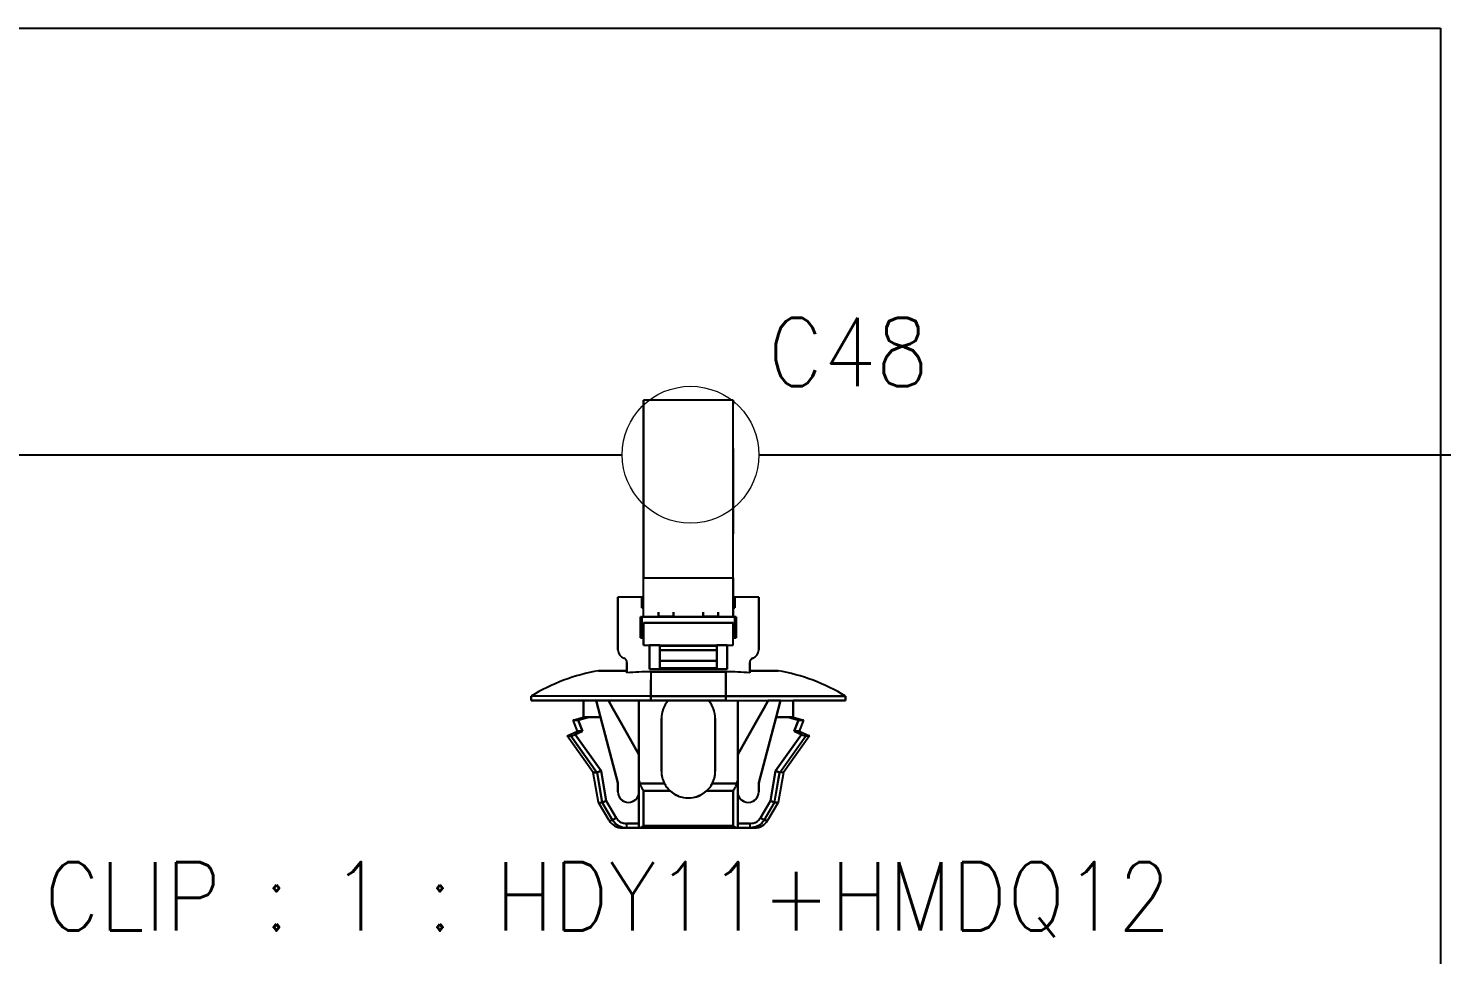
# Model space of a CAD drawing. Header units: inches. Extents: x 47316 to 59086, y 3141 to 11743.
# Drawn here: x 51561.2 to 51612.9, y 5807.3 to 5841.1 of the extents above; entities that cross this region are included whole.
import ezdxf

# ---------------------------------------------------------------- set-up
doc = ezdxf.new("R2010")
doc.units = ezdxf.units.IN
doc.header["$MEASUREMENT"] = 0
doc.styles.get("Standard").update_dxf_attribs({"font": ''})
doc.styles.get('Standard').set_extended_font_data('SimSun')
doc.linetypes.add('_VH_FELT_TAPE', pattern='A,0.4,-0.7,["FELT",Standard,S=0.3,R=0,X=-0.5,Y=-0.15],-0.7', length=1.8)
doc.linetypes.add('_VH_OTCON', pattern='A,0.0001,[7,VeSys.shx,S=0.1,R=0,X=0,Y=0],-0.4,[7,VeSys.shx,S=0.1,R=0,X=0,Y=0],-0.4,["X",Standard,S=1,R=0,X=-0.5,Y=-0.5],-0.0001,[7,VeSys.shx,S=0.1,R=0,X=0,Y=0],-0.4', length=1.2002)

msp = doc.modelspace()

# ---------------------------------------------------------------- linework, layer by layer
at = {"color": 1}
for p, q in [((51441.128, 5841.113), (51612.846, 5841.113)), ((51612.846, 5841.113), (51612.846, 5776.496))]:
    msp.add_line(p, q, dxfattribs=at)
at = {"color": 7, "ltscale": 0.378897}
msp.add_line((51583.705, 5827.523), (51583.705, 5821.023), dxfattribs=at)
at = {"color": 7, "ltscale": 0.15}
for p, q in [((51586.989, 5827.523), (51583.705, 5827.523)), ((51583.705, 5821.023), (51586.989, 5821.023)), ((51583.705, 5821.023), (51586.989, 5821.023)), ((51586.989, 5819.387), (51583.705, 5819.387)), ((51583.705, 5819.387), (51586.989, 5819.387)), ((51583.705, 5818.566), (51586.989, 5818.566)), ((51583.705, 5818.566), (51586.989, 5818.566)), ((51586.989, 5811.971), (51583.705, 5811.971)), ((51583.705, 5811.971), (51586.989, 5811.971))]:
    msp.add_line(p, q, dxfattribs=at)
at = {"color": 7, "ltscale": 0.215019}
msp.add_line((51583.705, 5823.056), (51583.705, 5827.523), dxfattribs=at)
at = {"color": 7, "ltscale": 0.315749}
msp.add_line((51583.705, 5827.523), (51583.705, 5821.585), dxfattribs=at)
at = {"color": 7, "ltscale": 0.378905}
msp.add_line((51583.705, 5821.023), (51583.705, 5827.523), dxfattribs=at)
at = {"color": 7, "ltscale": 0.315758}
msp.add_line((51583.705, 5827.523), (51583.705, 5821.585), dxfattribs=at)
at = {"color": 7, "ltscale": 0.378893}
msp.add_line((51586.989, 5821.023), (51586.989, 5827.523), dxfattribs=at)
at = {"color": 7, "ltscale": 0.0272}
msp.add_line((51586.989, 5827.376), (51586.989, 5827.523), dxfattribs=at)
at = {"color": 7, "ltscale": 0.37888}
msp.add_line((51586.989, 5821.023), (51586.989, 5827.523), dxfattribs=at)
at = {"color": 7, "ltscale": 0.027199}
msp.add_line((51586.989, 5827.523), (51586.989, 5827.376), dxfattribs=at)
at = {"color": 7, "ltscale": 0.179182}
msp.add_line((51583.705, 5823.279), (51583.705, 5827.202), dxfattribs=at)
at = {"color": 0, "linetype": '_VH_FELT_TAPE', "ltscale": 5}
msp.add_line((51453.929, 5825.529), (51582.929, 5825.529), dxfattribs=at)
at = {"color": 7, "ltscale": 0.142589}
msp.add_line((51586.989, 5825.757), (51586.989, 5822.635), dxfattribs=at)
at = {"color": 7, "ltscale": 0.142593}
msp.add_line((51586.989, 5822.634), (51586.989, 5825.756), dxfattribs=at)
at = {"color": 0, "linetype": '_VH_OTCON', "ltscale": 5}
msp.add_line((51587.929, 5825.529), (51675.429, 5825.529), dxfattribs=at)
at = {"color": 7, "ltscale": 0.026669}
for p, q in [((51583.705, 5823.279), (51583.705, 5822.695)), ((51583.705, 5822.695), (51583.705, 5823.279)), ((51583.705, 5823.056), (51583.705, 5822.473))]:
    msp.add_line(p, q, dxfattribs=at)
at = {"color": 7, "ltscale": 0.108633}
msp.add_line((51583.705, 5820.317), (51583.705, 5822.695), dxfattribs=at)
at = {"color": 7, "ltscale": 0.076392}
msp.add_line((51583.705, 5821.023), (51583.705, 5822.695), dxfattribs=at)
at = {"color": 7, "ltscale": 0.098454}
msp.add_line((51583.705, 5820.317), (51583.705, 5822.473), dxfattribs=at)
at = {"color": 7, "ltscale": 0.057913}
msp.add_line((51583.705, 5820.317), (51583.705, 5821.585), dxfattribs=at)
at = {"color": 7, "ltscale": 0.0644}
for p, q in [((51583.705, 5819.614), (51583.705, 5821.023)), ((51583.705, 5819.614), (51583.705, 5821.023)), ((51586.989, 5821.023), (51586.989, 5819.614)), ((51586.989, 5819.614), (51586.989, 5821.023))]:
    msp.add_line(p, q, dxfattribs=at)
at = {"color": 7, "ltscale": 0.025}
for p, q in [((51582.775, 5819.77), (51582.775, 5820.317)), ((51584.8, 5819.614), (51584.252, 5819.614)), ((51584.8, 5819.614), (51584.252, 5819.614)), ((51584.8, 5819.606), (51584.252, 5819.606)), ((51586.441, 5819.614), (51585.894, 5819.614)), ((51586.441, 5819.614), (51585.894, 5819.614))]:
    msp.add_line(p, q, dxfattribs=at)
at = {"color": 7, "ltscale": 0.039999}
for p, q in [((51583.65, 5820.317), (51582.775, 5820.317)), ((51583.65, 5820.317), (51582.775, 5820.317)), ((51587.919, 5820.317), (51587.043, 5820.317)), ((51587.919, 5820.317), (51587.043, 5820.317))]:
    msp.add_line(p, q, dxfattribs=at)
at = {"color": 7, "ltscale": 0.022501}
for p, q in [((51582.775, 5820.317), (51582.775, 5819.825)), ((51582.775, 5820.317), (51582.775, 5819.825)), ((51587.919, 5820.317), (51587.919, 5819.825)), ((51587.919, 5819.825), (51587.919, 5820.317))]:
    msp.add_line(p, q, dxfattribs=at)
at = {"color": 7, "ltscale": 0.0175}
for p, q in [((51583.65, 5820.317), (51583.65, 5819.934)), ((51583.65, 5820.317), (51583.65, 5819.934)), ((51583.65, 5819.934), (51583.65, 5820.317)), ((51587.043, 5820.317), (51587.043, 5819.934)), ((51587.043, 5819.934), (51587.043, 5820.317))]:
    msp.add_line(p, q, dxfattribs=at)
at = {"color": 7, "ltscale": 0.002499}
for p, q in [((51583.705, 5820.317), (51583.65, 5820.317)), ((51587.043, 5820.317), (51586.989, 5820.317)), ((51583.65, 5819.934), (51583.705, 5819.934)), ((51583.705, 5819.934), (51583.65, 5819.934)), ((51586.989, 5819.934), (51587.043, 5819.934)), ((51587.043, 5819.934), (51586.989, 5819.934)), ((51583.596, 5819.606), (51583.65, 5819.606)), ((51583.596, 5819.606), (51583.65, 5819.606)), ((51587.098, 5819.606), (51587.043, 5819.606)), ((51587.043, 5819.606), (51587.098, 5819.606)), ((51587.043, 5819.606), (51587.098, 5819.606)), ((51583.65, 5818.894), (51583.705, 5818.894)), ((51583.705, 5818.894), (51583.65, 5818.894)), ((51583.65, 5818.894), (51583.705, 5818.894)), ((51586.989, 5818.894), (51587.043, 5818.894)), ((51587.043, 5818.894), (51586.989, 5818.894)), ((51586.989, 5818.894), (51587.043, 5818.894))]:
    msp.add_line(p, q, dxfattribs=at)
at = {"color": 7, "ltscale": 2.6e-05}
for p, q in [((51583.65, 5820.317), (51583.65, 5820.317)), ((51587.043, 5820.317), (51587.043, 5820.317))]:
    msp.add_line(p, q, dxfattribs=at)
at = {"color": 7, "ltscale": 0.064999}
for p, q in [((51582.775, 5819.825), (51582.775, 5818.402)), ((51582.775, 5819.825), (51582.775, 5818.402)), ((51587.919, 5819.825), (51587.919, 5818.402)), ((51587.919, 5818.402), (51587.919, 5819.825))]:
    msp.add_line(p, q, dxfattribs=at)
at = {"color": 7, "ltscale": 0.0625}
msp.add_line((51582.775, 5818.402), (51582.775, 5819.77), dxfattribs=at)
at = {"color": 7, "ltscale": 0.0075}
for p, q in [((51584.252, 5819.606), (51584.252, 5819.77)), ((51584.252, 5819.77), (51584.252, 5819.606)), ((51584.8, 5819.77), (51584.8, 5819.606)), ((51584.8, 5819.606), (51584.8, 5819.77)), ((51585.894, 5819.606), (51585.894, 5819.77)), ((51585.894, 5819.77), (51585.894, 5819.606)), ((51586.441, 5819.77), (51586.441, 5819.606)), ((51586.441, 5819.606), (51586.441, 5819.77)), ((51579.6, 5816.705), (51579.6, 5816.541)), ((51579.6, 5816.541), (51579.6, 5816.705)), ((51583.979, 5816.705), (51583.979, 5816.541)), ((51583.979, 5816.541), (51583.979, 5816.705)), ((51586.715, 5816.541), (51586.715, 5816.705)), ((51586.715, 5816.705), (51586.715, 5816.541)), ((51591.093, 5816.705), (51591.093, 5816.541)), ((51591.093, 5816.541), (51591.093, 5816.705)), ((51583.082, 5812.053), (51583.082, 5811.889)), ((51583.082, 5812.053), (51583.082, 5811.889)), ((51583.541, 5811.889), (51583.541, 5812.053)), ((51587.611, 5811.889), (51587.611, 5812.053)), ((51587.611, 5811.889), (51587.611, 5812.053))]:
    msp.add_line(p, q, dxfattribs=at)
at = {"color": 7, "ltscale": 0.000629}
msp.add_line((51583.609, 5819.606), (51583.596, 5819.606), dxfattribs=at)
at = {"color": 7, "ltscale": 0.035001}
for p, q in [((51583.596, 5819.606), (51583.596, 5818.84)), ((51583.596, 5818.84), (51583.596, 5819.606)), ((51587.098, 5818.84), (51587.098, 5819.606)), ((51587.098, 5818.84), (51587.098, 5819.606)), ((51587.098, 5819.606), (51587.098, 5818.84)), ((51583.979, 5816.541), (51583.979, 5817.307)), ((51583.979, 5816.541), (51583.979, 5817.307))]:
    msp.add_line(p, q, dxfattribs=at)
at = {"color": 7, "ltscale": 0.154999}
for p, q in [((51583.65, 5819.606), (51587.043, 5819.606)), ((51587.043, 5819.606), (51583.65, 5819.606))]:
    msp.add_line(p, q, dxfattribs=at)
at = {"color": 7, "ltscale": 0.032501}
for p, q in [((51583.65, 5819.606), (51583.65, 5818.894)), ((51583.65, 5819.606), (51583.65, 5818.894)), ((51587.043, 5819.606), (51587.043, 5818.894)), ((51587.043, 5818.894), (51587.043, 5819.606))]:
    msp.add_line(p, q, dxfattribs=at)
at = {"color": 7, "ltscale": 0.021939}
msp.add_line((51583.65, 5819.606), (51583.65, 5819.125), dxfattribs=at)
at = {"color": 7, "ltscale": 0.0375}
for p, q in [((51583.705, 5819.387), (51583.705, 5818.566)), ((51583.705, 5818.566), (51583.705, 5819.387)), ((51586.989, 5818.566), (51586.989, 5819.387)), ((51586.989, 5818.566), (51586.989, 5819.387))]:
    msp.add_line(p, q, dxfattribs=at)
at = {"color": 7, "ltscale": 0.000322}
msp.add_line((51584.8, 5819.606), (51584.8, 5819.613), dxfattribs=at)
at = {"color": 7, "ltscale": 0.023056}
msp.add_line((51586.399, 5819.606), (51585.894, 5819.606), dxfattribs=at)
at = {"color": 7, "ltscale": 0.000368}
msp.add_line((51586.441, 5819.614), (51586.441, 5819.606), dxfattribs=at)
at = {"color": 7, "ltscale": 0.004999}
for p, q in [((51583.596, 5818.84), (51583.705, 5818.84)), ((51583.705, 5818.84), (51583.596, 5818.84)), ((51586.989, 5818.84), (51587.098, 5818.84)), ((51587.098, 5818.84), (51586.989, 5818.84))]:
    msp.add_line(p, q, dxfattribs=at)
at = {"color": 7, "ltscale": 0.010562}
msp.add_line((51583.65, 5818.894), (51583.65, 5819.125), dxfattribs=at)
at = {"color": 7, "ltscale": 0.002502}
msp.add_line((51583.705, 5818.84), (51583.705, 5818.894), dxfattribs=at)
at = {"color": 7, "ltscale": 0.040002}
for p, q in [((51583.924, 5818.566), (51583.924, 5817.69)), ((51583.924, 5817.69), (51583.924, 5818.566)), ((51586.77, 5817.69), (51586.77, 5818.566)), ((51586.77, 5817.69), (51586.77, 5818.566)), ((51586.77, 5818.566), (51586.77, 5817.69))]:
    msp.add_line(p, q, dxfattribs=at)
at = {"color": 7, "ltscale": 0.017502}
for p, q in [((51584.307, 5818.566), (51583.924, 5818.566)), ((51586.77, 5818.566), (51586.387, 5818.566))]:
    msp.add_line(p, q, dxfattribs=at)
at = {"color": 7, "ltscale": 0.00087}
for p, q in [((51584.307, 5818.547), (51584.307, 5818.566)), ((51584.307, 5818.566), (51584.307, 5818.547)), ((51586.387, 5818.547), (51586.387, 5818.566)), ((51586.387, 5818.566), (51586.387, 5818.547))]:
    msp.add_line(p, q, dxfattribs=at)
at = {"color": 7, "ltscale": 0.023952}
msp.add_line((51584.307, 5818.042), (51584.307, 5818.566), dxfattribs=at)
at = {"color": 7, "ltscale": 0.007443}
for p, q in [((51584.307, 5818.384), (51584.307, 5818.547)), ((51584.307, 5818.547), (51584.307, 5818.384)), ((51586.387, 5818.384), (51586.387, 5818.547)), ((51586.387, 5818.547), (51586.387, 5818.384))]:
    msp.add_line(p, q, dxfattribs=at)
at = {"color": 7, "ltscale": 0.095001}
for p, q in [((51584.307, 5818.547), (51586.387, 5818.547)), ((51586.387, 5818.547), (51584.307, 5818.547)), ((51584.307, 5818.384), (51586.387, 5818.384)), ((51586.387, 5818.384), (51584.307, 5818.384)), ((51586.387, 5817.993), (51584.307, 5817.993)), ((51584.307, 5817.993), (51586.387, 5817.993)), ((51586.387, 5817.722), (51584.307, 5817.722))]:
    msp.add_line(p, q, dxfattribs=at)
at = {"color": 7, "ltscale": 0.017839}
for p, q in [((51584.307, 5817.993), (51584.307, 5818.384)), ((51584.307, 5818.384), (51584.307, 5817.993)), ((51586.387, 5817.993), (51586.387, 5818.384)), ((51586.387, 5818.384), (51586.387, 5817.993))]:
    msp.add_line(p, q, dxfattribs=at)
at = {"color": 7, "ltscale": 0.047501}
for p, q in [((51582.063, 5817.635), (51583.103, 5817.635)), ((51583.103, 5817.635), (51582.063, 5817.635)), ((51587.591, 5817.635), (51588.631, 5817.635)), ((51588.631, 5817.635), (51587.591, 5817.635))]:
    msp.add_line(p, q, dxfattribs=at)
at = {"color": 7, "ltscale": 0.013786}
msp.add_line((51583.103, 5817.635), (51583.103, 5817.937), dxfattribs=at)
at = {"color": 7, "ltscale": 0.017471}
for p, q in [((51583.103, 5817.555), (51583.103, 5817.937)), ((51587.591, 5817.555), (51587.591, 5817.937))]:
    msp.add_line(p, q, dxfattribs=at)
at = {"color": 7, "ltscale": 0.017476}
for p, q in [((51583.103, 5817.937), (51583.103, 5817.555)), ((51587.591, 5817.937), (51587.591, 5817.555))]:
    msp.add_line(p, q, dxfattribs=at)
at = {"color": 7, "ltscale": 0.00369}
for p, q in [((51583.103, 5817.555), (51583.103, 5817.635)), ((51587.591, 5817.635), (51587.591, 5817.555))]:
    msp.add_line(p, q, dxfattribs=at)
at = {"color": 7, "ltscale": 0.129999}
for p, q in [((51583.924, 5817.69), (51586.77, 5817.69)), ((51586.77, 5817.69), (51583.924, 5817.69))]:
    msp.add_line(p, q, dxfattribs=at)
at = {"color": 7, "ltscale": 0.014789}
msp.add_line((51584.307, 5818.014), (51584.307, 5817.69), dxfattribs=at)
at = {"color": 7, "ltscale": 0.013841}
for p, q in [((51584.307, 5817.69), (51584.307, 5817.993)), ((51586.387, 5817.993), (51586.387, 5817.69))]:
    msp.add_line(p, q, dxfattribs=at)
at = {"color": 7, "ltscale": 0.012407}
for p, q in [((51584.307, 5817.722), (51584.307, 5817.993)), ((51586.387, 5817.722), (51586.387, 5817.993))]:
    msp.add_line(p, q, dxfattribs=at)
at = {"color": 7, "ltscale": 0.001447}
msp.add_line((51586.387, 5817.722), (51586.387, 5817.69), dxfattribs=at)
at = {"color": 7, "ltscale": 0.040567}
for p, q in [((51583.979, 5817.593), (51583.979, 5816.705)), ((51586.715, 5817.593), (51586.715, 5816.705))]:
    msp.add_line(p, q, dxfattribs=at)
at = {"color": 7, "ltscale": 0.125}
for p, q in [((51586.715, 5817.593), (51583.979, 5817.593)), ((51583.979, 5817.593), (51586.715, 5817.593)), ((51586.715, 5816.705), (51583.979, 5816.705)), ((51583.979, 5816.705), (51586.715, 5816.705)), ((51586.715, 5816.541), (51583.979, 5816.541)), ((51583.979, 5816.541), (51586.715, 5816.541))]:
    msp.add_line(p, q, dxfattribs=at)
at = {"color": 7, "ltscale": 0.040569}
for p, q in [((51583.979, 5817.593), (51583.979, 5816.705)), ((51586.715, 5816.705), (51586.715, 5817.593))]:
    msp.add_line(p, q, dxfattribs=at)
at = {"color": 7, "ltscale": 0.02751}
msp.add_line((51586.715, 5816.705), (51586.715, 5817.307), dxfattribs=at)
msp.add_line((51586.715, 5816.705), (51586.715, 5817.307), dxfattribs=at)
at = {"color": 7, "ltscale": 0.2}
for p, q in [((51583.979, 5816.705), (51579.6, 5816.705)), ((51583.979, 5816.705), (51579.6, 5816.705)), ((51591.093, 5816.705), (51586.715, 5816.705)), ((51586.715, 5816.705), (51591.093, 5816.705)), ((51583.979, 5816.541), (51579.6, 5816.541)), ((51579.6, 5816.541), (51583.979, 5816.541)), ((51586.715, 5816.541), (51591.093, 5816.541)), ((51586.715, 5816.541), (51591.093, 5816.541))]:
    msp.add_line(p, q, dxfattribs=at)
at = {"color": 7, "ltscale": 0.087396}
for p, q in [((51579.6, 5816.541), (51581.514, 5816.541)), ((51591.093, 5816.541), (51589.18, 5816.541)), ((51591.093, 5816.541), (51589.18, 5816.541))]:
    msp.add_line(p, q, dxfattribs=at)
at = {"color": 7, "ltscale": 0.0875}
for p, q in [((51581.516, 5816.541), (51579.6, 5816.541)), ((51584.362, 5813.969), (51584.362, 5815.884)), ((51584.362, 5815.884), (51584.362, 5813.969)), ((51586.332, 5815.884), (51586.332, 5813.969)), ((51586.332, 5813.969), (51586.332, 5815.884)), ((51586.332, 5813.969), (51586.332, 5815.884))]:
    msp.add_line(p, q, dxfattribs=at)
at = {"color": 7, "ltscale": 0.027499}
for p, q in [((51581.516, 5815.939), (51581.516, 5816.541)), ((51581.516, 5816.541), (51581.516, 5815.939)), ((51589.178, 5815.939), (51589.178, 5816.541)), ((51589.178, 5816.541), (51589.178, 5815.939))]:
    msp.add_line(p, q, dxfattribs=at)
at = {"color": 7, "ltscale": 0.028456}
for p, q in [((51582.134, 5815.939), (51581.973, 5816.541)), ((51581.973, 5816.541), (51582.134, 5815.939)), ((51588.56, 5815.939), (51588.72, 5816.541)), ((51588.72, 5816.541), (51588.56, 5815.939))]:
    msp.add_line(p, q, dxfattribs=at)
at = {"color": 7, "ltscale": 0.020602}
for p, q in [((51581.973, 5816.541), (51582.424, 5816.541)), ((51588.72, 5816.541), (51588.269, 5816.541)), ((51588.72, 5816.541), (51588.269, 5816.541))]:
    msp.add_line(p, q, dxfattribs=at)
at = {"color": 7, "ltscale": 0.020749}
msp.add_line((51582.428, 5816.541), (51581.973, 5816.541), dxfattribs=at)
at = {"color": 7, "ltscale": 0.015289}
msp.add_line((51582.592, 5816.251), (51582.427, 5816.542), dxfattribs=at)
at = {"color": 7, "ltscale": 0.015242}
for p, q in [((51582.428, 5816.541), (51582.592, 5816.251)), ((51588.102, 5816.251), (51588.266, 5816.541))]:
    msp.add_line(p, q, dxfattribs=at)
at = {"color": 7, "ltscale": 0.02697}
msp.add_line((51582.882, 5815.736), (51582.592, 5816.251), dxfattribs=at)
at = {"color": 7, "ltscale": 0.026985}
for p, q in [((51582.592, 5816.251), (51582.882, 5815.736)), ((51587.811, 5815.736), (51588.102, 5816.251))]:
    msp.add_line(p, q, dxfattribs=at)
at = {"color": 7, "ltscale": 0.089999}
for p, q in [((51583.541, 5816.541), (51583.541, 5814.571)), ((51583.541, 5814.571), (51583.541, 5816.541)), ((51587.153, 5814.571), (51587.153, 5816.541)), ((51587.153, 5816.541), (51587.153, 5814.571))]:
    msp.add_line(p, q, dxfattribs=at)
at = {"color": 7, "ltscale": 0.02701}
msp.add_line((51588.102, 5816.251), (51587.811, 5815.736), dxfattribs=at)
at = {"color": 7, "ltscale": 0.015215}
msp.add_line((51588.266, 5816.541), (51588.102, 5816.251), dxfattribs=at)
at = {"color": 7, "ltscale": 0.018183}
msp.add_line((51581.133, 5815.829), (51581.516, 5815.939), dxfattribs=at)
at = {"color": 7, "ltscale": 0.008429}
for p, q in [((51581.317, 5815.829), (51581.133, 5815.829)), ((51589.212, 5815.419), (51589.396, 5815.419))]:
    msp.add_line(p, q, dxfattribs=at)
at = {"color": 7, "ltscale": 0.020195}
for p, q in [((51581.297, 5815.419), (51581.133, 5815.829)), ((51581.317, 5815.829), (51581.482, 5815.419)), ((51581.482, 5815.419), (51581.317, 5815.829)), ((51589.376, 5815.829), (51589.212, 5815.419)), ((51589.212, 5815.419), (51589.376, 5815.829)), ((51589.561, 5815.829), (51589.396, 5815.419))]:
    msp.add_line(p, q, dxfattribs=at)
at = {"color": 7, "ltscale": 0.008438}
msp.add_line((51581.133, 5815.829), (51581.318, 5815.829), dxfattribs=at)
at = {"color": 7, "ltscale": 0.002185}
msp.add_line((51581.224, 5815.829), (51581.176, 5815.829), dxfattribs=at)
at = {"color": 7, "ltscale": 0.018199}
for p, q in [((51581.701, 5815.939), (51581.317, 5815.829)), ((51581.317, 5815.829), (51581.701, 5815.939)), ((51588.993, 5815.939), (51589.376, 5815.829)), ((51589.376, 5815.829), (51588.993, 5815.939))]:
    msp.add_line(p, q, dxfattribs=at)
at = {"color": 7, "ltscale": 0.000342}
for p, q in [((51581.523, 5815.939), (51581.516, 5815.939)), ((51589.178, 5815.939), (51589.17, 5815.939))]:
    msp.add_line(p, q, dxfattribs=at)
at = {"color": 7, "ltscale": 0.006641}
msp.add_line((51581.516, 5815.939), (51581.661, 5815.939), dxfattribs=at)
at = {"color": 7, "ltscale": 0.002142}
msp.add_line((51581.563, 5815.939), (51581.516, 5815.939), dxfattribs=at)
at = {"color": 7, "ltscale": 0.00033}
for p, q in [((51581.516, 5815.939), (51581.523, 5815.939)), ((51589.171, 5815.939), (51589.178, 5815.939)), ((51589.396, 5815.419), (51589.389, 5815.419))]:
    msp.add_line(p, q, dxfattribs=at)
at = {"color": 7, "ltscale": 0.002136}
msp.add_line((51581.516, 5815.939), (51581.563, 5815.939), dxfattribs=at)
at = {"color": 7, "ltscale": 0.001825}
msp.add_line((51581.523, 5815.939), (51581.563, 5815.939), dxfattribs=at)
at = {"color": 7, "ltscale": 0.003674}
for p, q in [((51581.604, 5815.939), (51581.523, 5815.939)), ((51589.17, 5815.939), (51589.09, 5815.939))]:
    msp.add_line(p, q, dxfattribs=at)
at = {"color": 7, "ltscale": 0.006299}
msp.add_line((51581.701, 5815.939), (51581.563, 5815.939), dxfattribs=at)
at = {"color": 7, "ltscale": 0.006305}
msp.add_line((51581.563, 5815.939), (51581.701, 5815.939), dxfattribs=at)
at = {"color": 7, "ltscale": 0.00329}
msp.add_line((51581.676, 5815.939), (51581.604, 5815.939), dxfattribs=at)
at = {"color": 7, "ltscale": 0.019785}
for p, q in [((51582.134, 5815.939), (51581.701, 5815.939)), ((51581.701, 5815.939), (51582.134, 5815.939)), ((51588.56, 5815.939), (51588.993, 5815.939)), ((51588.993, 5815.939), (51588.56, 5815.939))]:
    msp.add_line(p, q, dxfattribs=at)
at = {"color": 7, "ltscale": 0.11383}
for p, q in [((51582.775, 5813.531), (51582.134, 5815.939)), ((51582.134, 5815.939), (51582.775, 5813.531)), ((51587.919, 5813.531), (51588.56, 5815.939)), ((51588.56, 5815.939), (51587.919, 5813.531))]:
    msp.add_line(p, q, dxfattribs=at)
at = {"color": 7, "ltscale": 0.065039}
msp.add_line((51583.541, 5814.571), (51582.841, 5815.81), dxfattribs=at)
at = {"color": 7, "ltscale": 0.06116}
msp.add_line((51583.541, 5814.571), (51582.882, 5815.736), dxfattribs=at)
at = {"color": 7, "ltscale": 0.061156}
for p, q in [((51582.882, 5815.736), (51583.541, 5814.571)), ((51587.153, 5814.571), (51587.811, 5815.736))]:
    msp.add_line(p, q, dxfattribs=at)
at = {"color": 7, "ltscale": 0.040697}
msp.add_line((51583.541, 5814.774), (51583.541, 5815.665), dxfattribs=at)
at = {"color": 7, "ltscale": 0.040701}
msp.add_line((51583.541, 5815.665), (51583.541, 5814.774), dxfattribs=at)
at = {"color": 7, "ltscale": 0.064963}
msp.add_line((51587.852, 5815.809), (51587.153, 5814.571), dxfattribs=at)
at = {"color": 7, "ltscale": 0.061161}
msp.add_line((51587.811, 5815.736), (51587.153, 5814.571), dxfattribs=at)
at = {"color": 7, "ltscale": 0.008441}
for p, q in [((51589.178, 5815.939), (51588.993, 5815.939)), ((51588.993, 5815.939), (51589.178, 5815.939)), ((51589.397, 5815.419), (51589.212, 5815.419))]:
    msp.add_line(p, q, dxfattribs=at)
at = {"color": 7, "ltscale": 0.008432}
msp.add_line((51588.993, 5815.939), (51589.178, 5815.939), dxfattribs=at)
at = {"color": 7, "ltscale": 0.00434}
msp.add_line((51589.09, 5815.939), (51588.995, 5815.939), dxfattribs=at)
at = {"color": 7, "ltscale": 0.002209}
msp.add_line((51589.122, 5815.939), (51589.171, 5815.939), dxfattribs=at)
at = {"color": 7, "ltscale": 0.000286}
for p, q in [((51589.176, 5815.937), (51589.17, 5815.939)), ((51589.17, 5815.939), (51589.176, 5815.937))]:
    msp.add_line(p, q, dxfattribs=at)
at = {"color": 7, "ltscale": 0.018174}
msp.add_line((51589.178, 5815.939), (51589.56, 5815.829), dxfattribs=at)
at = {"color": 7, "ltscale": 0.004681}
for p, q in [((51589.479, 5815.829), (51589.376, 5815.829)), ((51589.376, 5815.829), (51589.479, 5815.829))]:
    msp.add_line(p, q, dxfattribs=at)
at = {"color": 7, "ltscale": 0.002823}
msp.add_line((51589.54, 5815.829), (51589.479, 5815.829), dxfattribs=at)
at = {"color": 7, "ltscale": 0.00282}
for p, q in [((51589.479, 5815.829), (51589.54, 5815.829)), ((51581.317, 5815.419), (51581.379, 5815.419))]:
    msp.add_line(p, q, dxfattribs=at)
at = {"color": 7, "ltscale": 0.000925}
msp.add_line((51589.561, 5815.829), (51589.54, 5815.829), dxfattribs=at)
at = {"color": 7, "ltscale": 0.000912}
for p, q in [((51589.54, 5815.829), (51589.56, 5815.829)), ((51581.297, 5815.419), (51581.317, 5815.419))]:
    msp.add_line(p, q, dxfattribs=at)
at = {"color": 7, "ltscale": 0.019}
msp.add_line((51580.914, 5815.255), (51581.297, 5815.419), dxfattribs=at)
at = {"color": 7, "ltscale": 4.3e-05}
msp.add_line((51580.914, 5815.255), (51580.915, 5815.255), dxfattribs=at)
at = {"color": 7, "ltscale": 0.075271}
for p, q in [((51581.872, 5813.914), (51580.914, 5815.255)), ((51581.049, 5815.255), (51582.007, 5813.914)), ((51582.007, 5813.914), (51581.049, 5815.255)), ((51588.687, 5813.914), (51589.645, 5815.255)), ((51589.78, 5815.255), (51588.822, 5813.914))]:
    msp.add_line(p, q, dxfattribs=at)
at = {"color": 7, "ltscale": 4.9e-05}
msp.add_line((51580.914, 5815.255), (51580.915, 5815.255), dxfattribs=at)
at = {"color": 7, "ltscale": 0.000903}
msp.add_line((51580.915, 5815.255), (51580.935, 5815.255), dxfattribs=at)
at = {"color": 7, "ltscale": 0.000916}
msp.add_line((51580.915, 5815.255), (51580.935, 5815.255), dxfattribs=at)
at = {"color": 7, "ltscale": 0.005222}
msp.add_line((51580.935, 5815.255), (51581.049, 5815.255), dxfattribs=at)
at = {"color": 7, "ltscale": 0.005249}
msp.add_line((51580.935, 5815.255), (51581.05, 5815.255), dxfattribs=at)
at = {"color": 7, "ltscale": 0.013619}
for p, q in [((51581.482, 5815.419), (51581.208, 5815.302)), ((51581.208, 5815.302), (51581.482, 5815.419)), ((51589.212, 5815.419), (51589.486, 5815.302)), ((51589.486, 5815.302), (51589.212, 5815.419))]:
    msp.add_line(p, q, dxfattribs=at)
at = {"color": 7, "ltscale": 0.074459}
for p, q in [((51581.208, 5815.302), (51582.155, 5813.975)), ((51582.155, 5813.975), (51581.208, 5815.302)), ((51589.486, 5815.302), (51588.538, 5813.975)), ((51588.538, 5813.975), (51589.486, 5815.302))]:
    msp.add_line(p, q, dxfattribs=at)
at = {"color": 7, "ltscale": 0.0009}
msp.add_line((51581.316, 5815.419), (51581.297, 5815.419), dxfattribs=at)
at = {"color": 7, "ltscale": 0.002856}
msp.add_line((51581.304, 5815.419), (51581.367, 5815.419), dxfattribs=at)
at = {"color": 7, "ltscale": 0.002869}
msp.add_line((51581.367, 5815.419), (51581.304, 5815.419), dxfattribs=at)
at = {"color": 7, "ltscale": 0.002832}
msp.add_line((51581.378, 5815.419), (51581.316, 5815.419), dxfattribs=at)
at = {"color": 7, "ltscale": 0.004715}
msp.add_line((51581.482, 5815.419), (51581.378, 5815.419), dxfattribs=at)
at = {"color": 7, "ltscale": 0.004687}
msp.add_line((51581.379, 5815.419), (51581.482, 5815.419), dxfattribs=at)
at = {"color": 7, "ltscale": 0.075264}
msp.add_line((51588.687, 5813.914), (51589.644, 5815.255), dxfattribs=at)
at = {"color": 7, "ltscale": 0.004291}
msp.add_line((51589.306, 5815.419), (51589.212, 5815.419), dxfattribs=at)
at = {"color": 7, "ltscale": 0.003809}
msp.add_line((51589.389, 5815.419), (51589.306, 5815.419), dxfattribs=at)
at = {"color": 7, "ltscale": 0.001593}
msp.add_line((51589.355, 5815.419), (51589.39, 5815.419), dxfattribs=at)
at = {"color": 7, "ltscale": 0.000327}
msp.add_line((51589.39, 5815.419), (51589.397, 5815.419), dxfattribs=at)
at = {"color": 7, "ltscale": 0.019025}
msp.add_line((51589.397, 5815.419), (51589.78, 5815.255), dxfattribs=at)
at = {"color": 7, "ltscale": 0.006177}
msp.add_line((51589.644, 5815.255), (51589.78, 5815.255), dxfattribs=at)
at = {"color": 7, "ltscale": 0.006165}
for p, q in [((51589.78, 5815.255), (51589.645, 5815.255)), ((51588.822, 5813.914), (51588.687, 5813.914)), ((51588.822, 5813.914), (51588.687, 5813.914))]:
    msp.add_line(p, q, dxfattribs=at)
at = {"color": 7, "ltscale": 0.039936}
for p, q in [((51583.541, 5814.571), (51583.541, 5813.696)), ((51583.541, 5813.696), (51583.541, 5814.571)), ((51587.153, 5813.696), (51587.153, 5814.571)), ((51587.153, 5814.571), (51587.153, 5813.696))]:
    msp.add_line(p, q, dxfattribs=at)
at = {"color": 7, "ltscale": 0.048712}
msp.add_line((51583.541, 5813.504), (51583.541, 5814.571), dxfattribs=at)
at = {"color": 7, "ltscale": 0.006168}
for p, q in [((51582.007, 5813.914), (51581.872, 5813.914)), ((51581.872, 5813.914), (51582.007, 5813.914))]:
    msp.add_line(p, q, dxfattribs=at)
at = {"color": 7, "ltscale": 0.05076}
for p, q in [((51582.063, 5812.819), (51581.872, 5813.914)), ((51588.822, 5813.914), (51588.63, 5812.819))]:
    msp.add_line(p, q, dxfattribs=at)
at = {"color": 7, "ltscale": 0.002621}
for p, q in [((51582.011, 5813.915), (51582.064, 5813.937)), ((51582.064, 5813.937), (51582.011, 5813.915)), ((51588.63, 5813.937), (51588.683, 5813.915)), ((51588.683, 5813.915), (51588.63, 5813.937))]:
    msp.add_line(p, q, dxfattribs=at)
at = {"color": 7, "ltscale": 0.050773}
for p, q in [((51582.011, 5813.915), (51582.202, 5812.82)), ((51582.202, 5812.82), (51582.011, 5813.915)), ((51588.491, 5812.82), (51588.683, 5813.915))]:
    msp.add_line(p, q, dxfattribs=at)
at = {"color": 7, "ltscale": 0.000205}
for p, q in [((51582.064, 5813.937), (51582.068, 5813.939)), ((51582.068, 5813.939), (51582.064, 5813.937)), ((51588.626, 5813.939), (51588.63, 5813.937)), ((51588.63, 5813.937), (51588.626, 5813.939))]:
    msp.add_line(p, q, dxfattribs=at)
at = {"color": 7, "ltscale": 0.004321}
for p, q in [((51582.068, 5813.939), (51582.155, 5813.975)), ((51582.155, 5813.975), (51582.068, 5813.939)), ((51588.538, 5813.975), (51588.626, 5813.939)), ((51588.626, 5813.939), (51588.538, 5813.975))]:
    msp.add_line(p, q, dxfattribs=at)
at = {"color": 7, "ltscale": 0.051095}
for p, q in [((51582.155, 5813.975), (51582.348, 5812.873)), ((51582.348, 5812.873), (51582.155, 5813.975)), ((51588.538, 5813.975), (51588.346, 5812.873)), ((51588.346, 5812.873), (51588.538, 5813.975))]:
    msp.add_line(p, q, dxfattribs=at)
at = {"color": 7, "ltscale": 0.014999}
for p, q in [((51582.775, 5813.202), (51582.775, 5813.531)), ((51582.775, 5813.531), (51582.775, 5813.202)), ((51587.919, 5813.202), (51587.919, 5813.531)), ((51587.919, 5813.202), (51587.919, 5813.531)), ((51587.919, 5813.531), (51587.919, 5813.202))]:
    msp.add_line(p, q, dxfattribs=at)
at = {"color": 7, "ltscale": 0.082565}
for p, q in [((51583.541, 5811.889), (51583.541, 5813.696)), ((51583.541, 5813.696), (51583.541, 5811.889)), ((51587.153, 5813.696), (51587.153, 5811.889)), ((51587.153, 5811.889), (51587.153, 5813.696))]:
    msp.add_line(p, q, dxfattribs=at)
at = {"color": 7, "ltscale": 0.008279}
msp.add_line((51583.541, 5813.323), (51583.541, 5813.504), dxfattribs=at)
at = {"color": 7, "ltscale": 0.041339}
for p, q in [((51583.569, 5813.513), (51584.474, 5813.513)), ((51584.474, 5813.513), (51583.569, 5813.513)), ((51586.22, 5813.513), (51587.125, 5813.513)), ((51587.125, 5813.513), (51586.22, 5813.513))]:
    msp.add_line(p, q, dxfattribs=at)
at = {"color": 7, "ltscale": 0.002634}
for p, q in [((51583.569, 5813.513), (51583.589, 5813.459)), ((51587.105, 5813.459), (51587.125, 5813.513))]:
    msp.add_line(p, q, dxfattribs=at)
at = {"color": 7, "ltscale": 0.002635}
for p, q in [((51583.589, 5813.459), (51583.569, 5813.513)), ((51587.125, 5813.513), (51587.105, 5813.459))]:
    msp.add_line(p, q, dxfattribs=at)
at = {"color": 7, "ltscale": 0.050769}
msp.add_line((51588.491, 5812.82), (51588.686, 5813.914), dxfattribs=at)
at = {"color": 7, "ltscale": 0.005516}
msp.add_line((51583.541, 5813.202), (51583.541, 5813.323), dxfattribs=at)
at = {"color": 7, "ltscale": 0.052501}
msp.add_line((51583.541, 5812.053), (51583.541, 5813.202), dxfattribs=at)
at = {"color": 7, "ltscale": 0.044711}
for p, q in [((51584.684, 5813.24), (51583.705, 5813.24)), ((51583.705, 5813.24), (51584.684, 5813.24)), ((51586.989, 5813.24), (51586.01, 5813.24)), ((51586.01, 5813.24), (51586.989, 5813.24))]:
    msp.add_line(p, q, dxfattribs=at)
at = {"color": 7, "ltscale": 0.057954}
for p, q in [((51583.705, 5813.24), (51583.705, 5811.971)), ((51583.705, 5811.971), (51583.705, 5813.24)), ((51586.989, 5811.971), (51586.989, 5813.24)), ((51586.989, 5813.24), (51586.989, 5811.971))]:
    msp.add_line(p, q, dxfattribs=at)
at = {"color": 7, "ltscale": 0.001863}
msp.add_line((51584.655, 5813.267), (51584.685, 5813.239), dxfattribs=at)
at = {"color": 7, "ltscale": 0.000505}
msp.add_line((51584.684, 5813.24), (51584.676, 5813.248), dxfattribs=at)
at = {"color": 7, "ltscale": 0.000598}
msp.add_line((51586.01, 5813.24), (51586.019, 5813.249), dxfattribs=at)
at = {"color": 7, "ltscale": 0.006223}
for p, q in [((51582.063, 5812.819), (51582.2, 5812.819)), ((51582.063, 5812.819), (51582.2, 5812.819)), ((51588.63, 5812.819), (51588.494, 5812.819))]:
    msp.add_line(p, q, dxfattribs=at)
at = {"color": 7, "ltscale": 0.034946}
for p, q in [((51582.451, 5812.16), (51582.063, 5812.819)), ((51588.63, 5812.819), (51588.242, 5812.16))]:
    msp.add_line(p, q, dxfattribs=at)
at = {"color": 7, "ltscale": 0.034208}
for p, q in [((51582.579, 5812.174), (51582.2, 5812.819)), ((51588.114, 5812.174), (51588.494, 5812.819))]:
    msp.add_line(p, q, dxfattribs=at)
at = {"color": 7, "ltscale": 0.000128}
for p, q in [((51582.202, 5812.819), (51582.2, 5812.819)), ((51588.494, 5812.819), (51588.491, 5812.819)), ((51588.491, 5812.819), (51588.494, 5812.819))]:
    msp.add_line(p, q, dxfattribs=at)
at = {"color": 7, "ltscale": 0.002806}
for p, q in [((51582.202, 5812.82), (51582.26, 5812.841)), ((51588.434, 5812.841), (51588.491, 5812.82))]:
    msp.add_line(p, q, dxfattribs=at)
at = {"color": 7, "ltscale": 0.00266}
for p, q in [((51582.257, 5812.84), (51582.202, 5812.82)), ((51588.491, 5812.82), (51588.436, 5812.84))]:
    msp.add_line(p, q, dxfattribs=at)
at = {"color": 7, "ltscale": 0.034163}
for p, q in [((51582.202, 5812.82), (51582.579, 5812.174)), ((51588.114, 5812.174), (51588.491, 5812.82))]:
    msp.add_line(p, q, dxfattribs=at)
at = {"color": 7, "ltscale": 0.004276}
for p, q in [((51582.26, 5812.841), (51582.348, 5812.873)), ((51582.348, 5812.873), (51582.26, 5812.841)), ((51588.433, 5812.841), (51588.346, 5812.873)), ((51588.346, 5812.873), (51588.434, 5812.841))]:
    msp.add_line(p, q, dxfattribs=at)
at = {"color": 7, "ltscale": 0.0329}
for p, q in [((51582.348, 5812.873), (51582.713, 5812.253)), ((51582.713, 5812.253), (51582.348, 5812.873)), ((51588.346, 5812.873), (51587.981, 5812.253)), ((51587.981, 5812.253), (51588.346, 5812.873))]:
    msp.add_line(p, q, dxfattribs=at)
at = {"color": 7, "ltscale": 0.006219}
msp.add_line((51588.494, 5812.819), (51588.63, 5812.819), dxfattribs=at)
at = {"color": 7, "ltscale": 0.005864}
msp.add_line((51582.452, 5812.159), (51582.579, 5812.174), dxfattribs=at)
at = {"color": 7, "ltscale": 0.005865}
for p, q in [((51582.452, 5812.159), (51582.579, 5812.174)), ((51588.114, 5812.174), (51588.242, 5812.159))]:
    msp.add_line(p, q, dxfattribs=at)
at = {"color": 7, "ltscale": 0.007092}
for p, q in [((51582.713, 5812.253), (51582.579, 5812.174)), ((51582.579, 5812.174), (51582.713, 5812.253)), ((51588.114, 5812.174), (51587.981, 5812.253)), ((51587.981, 5812.253), (51588.114, 5812.174))]:
    msp.add_line(p, q, dxfattribs=at)
at = {"color": 7, "ltscale": 0.020941}
for p, q in [((51583.082, 5812.053), (51583.541, 5812.053)), ((51583.541, 5812.053), (51583.082, 5812.053)), ((51587.611, 5812.053), (51587.153, 5812.053)), ((51587.153, 5812.053), (51587.611, 5812.053)), ((51583.541, 5811.889), (51583.082, 5811.889)), ((51583.082, 5811.889), (51583.541, 5811.889)), ((51587.611, 5811.889), (51587.153, 5811.889)), ((51587.153, 5811.889), (51587.611, 5811.889))]:
    msp.add_line(p, q, dxfattribs=at)
at = {"color": 7, "ltscale": 0.00587}
msp.add_line((51588.242, 5812.159), (51588.114, 5812.174), dxfattribs=at)
at = {"color": 7, "ltscale": 0.015717}
msp.add_line((51582.924, 5811.889), (51583.268, 5811.889), dxfattribs=at)
at = {"color": 7, "ltscale": 0.015729}
msp.add_line((51583.268, 5811.889), (51582.924, 5811.889), dxfattribs=at)
at = {"color": 7, "ltscale": 0.012512}
for p, q in [((51583.542, 5811.889), (51583.268, 5811.889)), ((51587.426, 5811.889), (51587.152, 5811.889))]:
    msp.add_line(p, q, dxfattribs=at)
at = {"color": 7, "ltscale": 0.000995}
for p, q in [((51583.563, 5811.889), (51583.541, 5811.889)), ((51583.541, 5811.889), (51583.563, 5811.889)), ((51587.153, 5811.889), (51587.131, 5811.889)), ((51587.131, 5811.889), (51587.153, 5811.889))]:
    msp.add_line(p, q, dxfattribs=at)
at = {"color": 7, "ltscale": 0.163214}
msp.add_line((51587.133, 5811.889), (51583.56, 5811.889), dxfattribs=at)
at = {"color": 7, "ltscale": 0.163013}
msp.add_line((51583.563, 5811.889), (51587.131, 5811.889), dxfattribs=at)
at = {"color": 7, "ltscale": 0.000399}
msp.add_line((51587.125, 5811.89), (51587.133, 5811.889), dxfattribs=at)
at = {"color": 7, "ltscale": 0.012915}
msp.add_line((51587.708, 5811.889), (51587.426, 5811.889), dxfattribs=at)
at = {"color": 7, "ltscale": 0.006183}
msp.add_line((51587.747, 5811.889), (51587.611, 5811.889), dxfattribs=at)
at = {"color": 7, "ltscale": 0.007248}
msp.add_line((51587.611, 5811.889), (51587.77, 5811.889), dxfattribs=at)
at = {"color": 7, "ltscale": 0.004422}
msp.add_line((51587.612, 5811.889), (51587.708, 5811.889), dxfattribs=at)
at = {"color": 7, "ltscale": 0.001605}
msp.add_line((51587.726, 5811.889), (51587.761, 5811.889), dxfattribs=at)
at = {"color": 7}
for points in [[(51584.991, 5813.05), (51584.88, 5813.101), (51584.684, 5813.24)], [(51586.01, 5813.24), (51585.814, 5813.101), (51585.702, 5813.05)], [(51583.082, 5811.889), (51582.932, 5811.909), (51582.792, 5811.966), (51582.671, 5812.056), (51582.579, 5812.174)], [(51583.082, 5811.889), (51582.934, 5811.908), (51582.795, 5811.963), (51582.696, 5812.032), (51582.579, 5812.174)], [(51588.114, 5812.174), (51588.022, 5812.055), (51587.901, 5811.965), (51587.761, 5811.909), (51587.611, 5811.889)], [(51588.114, 5812.174), (51588.041, 5812.074), (51587.948, 5811.994), (51587.815, 5811.925), (51587.611, 5811.889)]]:
    msp.add_lwpolyline(points, dxfattribs=at)
at = {"color": 0, "linetype": 'Continuous', "lineweight": 15}
msp.add_circle((51585.429, 5825.529), 2.5, dxfattribs=at)
at = {"color": 7}
for centre, radius, start, end in [((51583.103, 5818.402), 0.328, 179.9994, 250.5293), ((51583.103, 5818.402), 0.328, 180, 250.5288), ((51583.103, 5818.402), 0.328, 179.9994, 250.5294), ((51587.591, 5818.402), 0.328, 289.4712, 0), ((51587.591, 5818.402), 0.328, 289.4707, 0.0006), ((51583.31, 5810.61), 7.135, 100.0643, 121.3266), ((51582.938, 5817.936), 0.166, 57.0425, 70.4553), ((51582.939, 5817.937), 0.164, 0.0195, 70.5097), ((51582.937, 5817.936), 0.166, 0.3156, 70.2132), ((51587.756, 5817.936), 0.166, 109.7868, 179.6844), ((51587.755, 5817.937), 0.164, 109.4907, 179.9809), ((51587.755, 5817.937), 0.165, 109.5431, 137.7308), ((51587.384, 5810.61), 7.135, 58.6734, 79.9357), ((51587.384, 5810.61), 7.135, 58.6734, 79.9357), ((51583.952, 5808.036), 9.556, 92.4655, 95.0982), ((51584.162, 5805.014), 12.585, 92.8258, 94.8248), ((51584.027, 5804.752), 12.841, 90.2174, 92.1704), ((51583.978, 5807.543), 10.05, 89.9939, 92.4892), ((51584.027, 5804.752), 12.841, 90.2174, 92.1704), ((51586.716, 5807.544), 10.049, 87.5107, 90.0063), ((51586.666, 5804.752), 12.841, 87.8296, 89.7826), ((51586.741, 5808.035), 9.557, 84.902, 87.5344), ((51586.532, 5805.014), 12.585, 85.1752, 87.1742), ((51585.361, 5815.878), 1, 138.4852, 179.6729), ((51585.346, 5815.885), 0.984, 138.1813, 180.0244), ((51585.353, 5815.883), 0.991, 162.0866, 179.9516), ((51585.347, 5815.885), 0.985, 359.9744, 41.8082), ((51585.349, 5815.885), 0.983, 17.7035, 41.8454), ((51585.333, 5815.878), 1, 0.3271, 41.5148), ((51581.029, 5815.521), 0.267, 274.42, 288.4837), ((51581.028, 5815.519), 0.265, 274.518, 288.631), ((51580.866, 5816.096), 0.865, 286.6343, 293.2836), ((51580.88, 5816.057), 0.823, 286.458, 293.4523), ((51589.814, 5816.059), 0.825, 246.5546, 253.5173), ((51589.828, 5816.096), 0.865, 246.715, 253.359), ((51589.664, 5815.517), 0.264, 251.3817, 265.6108), ((51589.665, 5815.522), 0.268, 251.5222, 265.5584), ((51584.159, 5813.696), 0.619, 179.9621, 197.2519), ((51584.129, 5813.691), 0.589, 179.457, 197.6365), ((51585.347, 5813.969), 0.985, 180.0004, 207.5793), ((51585.354, 5813.969), 0.992, 180.0488, 194.3908), ((51585.355, 5813.973), 0.993, 180.2495, 207.6029), ((51585.357, 5813.971), 0.995, 207.4251, 217.048), ((51585.351, 5813.972), 0.99, 207.6266, 217.3119), ((51585.336, 5813.971), 0.995, 322.952, 332.5749), ((51585.343, 5813.972), 0.99, 322.6881, 332.3734), ((51585.339, 5813.973), 0.993, 332.3971, 359.7505), ((51585.347, 5813.969), 0.985, 332.4207, 359.9996), ((51585.339, 5813.97), 0.993, 344.7319, 359.944), ((51585.34, 5813.969), 0.992, 345.3918, 359.9518), ((51585.347, 5813.969), 0.985, 345.5164, 359.9998), ((51586.534, 5813.696), 0.619, 342.7481, 0.0379), ((51586.564, 5813.691), 0.589, 342.3665, 0.5393), ((51583.158, 5813.203), 0.383, 180.0245, 359.9755), ((51583.158, 5813.202), 0.383, 180.0079, 359.9921), ((51584.662, 5813.904), 1.162, 202.5469, 207.2773), ((51584.652, 5813.9), 1.151, 202.5671, 207.342), ((51585.199, 5814.188), 1.77, 207.4856, 212.3982), ((51585.172, 5814.173), 1.738, 207.542, 212.4484), ((51585.348, 5813.969), 0.986, 217.297, 227.6662), ((51585.321, 5813.943), 0.949, 217.0272, 227.8015), ((51585.351, 5813.981), 0.997, 227.9955, 248.9005), ((51585.348, 5813.97), 0.986, 240.0689, 253.5652), ((51585.348, 5813.984), 1, 249.1009, 269.9344), ((51585.35, 5813.968), 0.985, 248.6458, 269.788), ((51585.343, 5813.968), 0.985, 270.212, 291.3542), ((51585.346, 5813.984), 1, 270.066, 290.9012), ((51585.346, 5813.971), 0.987, 285.003, 294.1628), ((51585.346, 5813.969), 0.985, 286.5108, 293.4668), ((51585.343, 5813.981), 0.997, 291.0985, 311.9992), ((51585.373, 5813.943), 0.949, 312.1985, 322.9728), ((51585.346, 5813.969), 0.986, 312.3338, 322.703), ((51585.494, 5814.188), 1.77, 327.6022, 332.5141), ((51585.522, 5814.173), 1.738, 327.5519, 332.4578), ((51586.042, 5813.9), 1.151, 332.6577, 337.4331), ((51586.032, 5813.904), 1.162, 332.7219, 337.4536), ((51587.536, 5813.202), 0.383, 180.0079, 359.9921), ((51587.536, 5813.203), 0.383, 180.0245, 359.9755), ((51582.93, 5812.448), 0.559, 211.1509, 269.3427), ((51583.198, 5812.567), 0.577, 212.9454, 223.7059), ((51583.042, 5812.447), 0.382, 210.5337, 227.0049), ((51583.043, 5812.444), 0.381, 226.6533, 243.1845), ((51583.061, 5812.467), 0.409, 227.0192, 242.3839), ((51583.067, 5812.471), 0.416, 241.8404, 256.7535), ((51583.074, 5812.494), 0.44, 242.4141, 256.7359), ((51583.081, 5812.521), 0.468, 256.6879, 270.119), ((51583.104, 5812.741), 0.688, 259.1161, 268.2318), ((51583.34, 5812.381), 0.548, 301.0217, 311.6949), ((51583.33, 5812.395), 0.566, 301.1911, 311.5329), ((51587.354, 5812.382), 0.55, 228.2977, 238.9488), ((51587.364, 5812.396), 0.567, 228.4937, 238.8197), ((51587.612, 5812.521), 0.467, 269.877, 283.354), ((51587.59, 5812.741), 0.688, 271.791, 280.9305), ((51587.619, 5812.494), 0.44, 283.3041, 297.6201), ((51587.626, 5812.472), 0.417, 283.2388, 298.1605), ((51587.764, 5812.448), 0.559, 270.6574, 328.8475), ((51587.633, 5812.467), 0.409, 297.6521, 313.0236), ((51587.652, 5812.443), 0.38, 296.8107, 313.3936), ((51587.652, 5812.447), 0.382, 313.0347, 329.4711), ((51587.497, 5812.565), 0.576, 316.2971, 327.0928), ((51583.556, 5811.969), 0.0802, 273.4236, 294.5804), ((51583.555, 5811.97), 0.081, 273.684, 294.5891), ((51583.559, 5811.968), 0.0794, 272.667, 292.2233), ((51583.558, 5811.969), 0.0799, 272.8797, 292.2757), ((51583.508, 5812.104), 0.224, 291.1833, 300.7947), ((51583.509, 5812.103), 0.223, 291.0314, 300.6778), ((51587.186, 5812.103), 0.224, 239.2021, 248.8182), ((51587.185, 5812.103), 0.223, 239.3169, 248.9701), ((51587.135, 5811.968), 0.0794, 247.7787, 267.3333), ((51587.135, 5811.969), 0.0799, 247.7277, 267.123)]:
    msp.add_arc(centre, radius, start, end, dxfattribs=at)

# ---------------------------------------------------------------- texts
at = {"color": 21, "linetype": 'Continuous', "lineweight": 15, "insert": (51588.251, 5830.529), "char_height": 2.5, "width": 6.53571, "attachment_point": 1}
msp.add_mtext('\\Fromans.shx;\\W0.9000000000;\\T1.0000000000;\\o\\lC48', dxfattribs=at)
at = {"color": 42, "linetype": 'Continuous', "lineweight": 15, "insert": (51561.804, 5810.639), "char_height": 2.5, "width": 47.89286, "attachment_point": 1}
msp.add_mtext('\\Fromans.shx;\\W0.9000000000;\\T1.0000000000;\\o\\lCLIP : 1 : HDY11+HMDQ12', dxfattribs=at)

doc.saveas('drawing.dxf')
